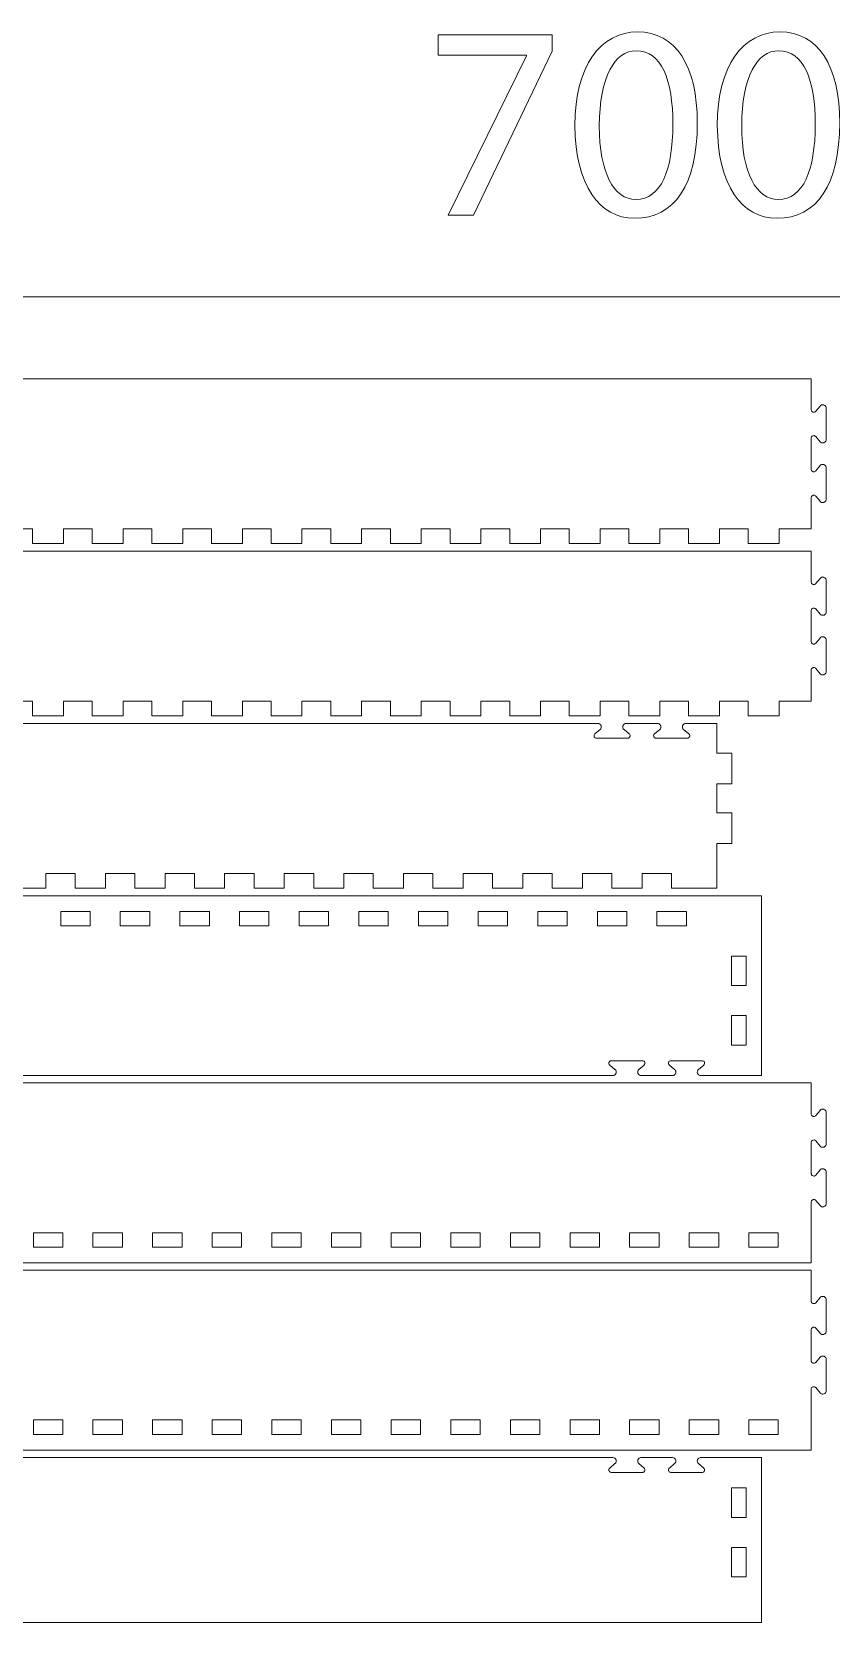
# Model space of a CAD drawing. Header units: millimetres. Extents: x -277 to 488, y -615 to 318.
# Drawn here: x -45.6 to 115.3, y -2.7 to 318.3 of the extents above; entities that cross this region are included whole.
import ezdxf

# ---------------------------------------------------------------- set-up
doc = ezdxf.new("R2010")
doc.units = ezdxf.units.MM
doc.header["$MEASUREMENT"] = 0
doc.layers.add('Layer 1', color=7, linetype='Continuous')

# ---------------------------------------------------------------- blocks, each defined once
blk = doc.blocks.new('block 210')
at = {"layer": 'Layer 1', "lineweight": 0}
blk.add_lwpolyline([(-192.83, -1.9), (95.17, -1.9), (101.17, -1.9), (101.19, -1.9), (101.24, -1.87), (101.27, -1.82), (101.27, -1.8), (101.27, 1.19), (101.27, 31.19), (101.27, 31.21), (101.24, 31.27), (101.19, 31.29), (101.17, 31.29), (95.17, 31.29), (89.03, 31.29), (88.98, 31.29), (88.82, 31.26), (88.66, 31.19), (88.63, 31.17), (88.6, 31.15), (88.47, 31.02), (88.38, 30.87), (88.37, 30.83), (88.36, 30.8), (88.33, 30.63), (88.34, 30.45), (88.35, 30.42), (88.36, 30.38), (88.44, 30.22), (88.55, 30.08), (88.58, 30.06), (89.63, 29.18), (89.65, 29.16), (89.73, 29.06), (89.78, 28.95), (89.79, 28.93), (89.8, 28.9), (89.79, 28.65), (89.78, 28.62), (89.77, 28.6), (89.71, 28.49), (89.62, 28.4), (89.6, 28.39), (89.57, 28.37), (89.37, 28.29), (89.31, 28.29), (83.03, 28.29), (82.99, 28.29), (82.88, 28.32), (82.76, 28.37), (82.74, 28.39), (82.72, 28.4), (82.63, 28.49), (82.57, 28.6), (82.56, 28.62), (82.55, 28.65), (82.54, 28.9), (82.55, 28.93), (82.55, 28.95), (82.61, 29.06), (82.69, 29.16), (82.71, 29.18), (83.76, 30.06), (83.79, 30.08), (83.9, 30.22), (83.98, 30.38), (83.98, 30.42), (83.99, 30.45), (84.01, 30.63), (83.98, 30.8), (83.97, 30.83), (83.95, 30.87), (83.86, 31.02), (83.74, 31.15), (83.71, 31.17), (83.68, 31.19), (83.52, 31.26), (83.36, 31.29), (83.31, 31.29), (77.03, 31.29), (76.98, 31.29), (76.82, 31.26), (76.66, 31.19), (76.63, 31.17), (76.6, 31.15), (76.47, 31.02), (76.39, 30.87), (76.37, 30.83), (76.36, 30.8), (76.33, 30.63), (76.34, 30.45), (76.35, 30.42), (76.36, 30.38), (76.44, 30.22), (76.55, 30.08), (76.58, 30.06), (77.63, 29.18), (77.65, 29.16), (77.73, 29.06), (77.78, 28.95), (77.79, 28.93), (77.8, 28.9), (77.79, 28.65), (77.78, 28.62), (77.77, 28.6), (77.71, 28.49), (77.62, 28.4), (77.59, 28.39), (77.57, 28.37), (77.46, 28.32), (77.35, 28.29), (77.31, 28.29), (71.03, 28.29), (70.99, 28.29), (70.88, 28.32), (70.76, 28.37), (70.74, 28.39), (70.72, 28.4), (70.63, 28.49), (70.57, 28.6), (70.56, 28.62), (70.55, 28.65), (70.54, 28.9), (70.55, 28.93), (70.55, 28.95), (70.61, 29.06), (70.69, 29.16), (70.71, 29.18), (71.76, 30.06), (71.79, 30.08), (71.9, 30.22), (71.98, 30.38), (71.98, 30.42), (71.99, 30.45), (72.01, 30.63), (71.98, 30.8), (71.97, 30.83), (71.95, 30.87), (71.86, 31.02), (71.74, 31.15), (71.71, 31.17), (71.68, 31.19), (71.52, 31.26), (71.36, 31.29), (71.31, 31.29), (65.17, 31.29), (-162.83, 31.29)], dxfattribs=at)
blk = doc.blocks.new('block 211')
at = {"layer": 'Layer 1', "lineweight": 0}
blk.add_lwpolyline([(98.13, 10.2), (98.13, 7.24), (95.21, 7.24), (95.21, 13.16), (98.13, 13.16), (98.13, 10.2)], dxfattribs=at)
blk = doc.blocks.new('block 212')
at = {"layer": 'Layer 1', "lineweight": 0}
blk.add_lwpolyline([(98.13, 22.2), (98.13, 19.24), (95.21, 19.24), (95.21, 25.16), (98.13, 25.16), (98.13, 22.2)], dxfattribs=at)
blk = doc.blocks.new('block 227')
at = {"layer": 'Layer 1', "lineweight": 0}
blk.add_lwpolyline([(-42.33, 35.94), (-45.29, 35.94), (-45.29, 38.85), (-39.37, 38.85), (-39.37, 35.94), (-42.33, 35.94)], dxfattribs=at)
blk = doc.blocks.new('block 228')
at = {"layer": 'Layer 1', "lineweight": 0}
blk.add_lwpolyline([(-30.33, 35.94), (-33.29, 35.94), (-33.29, 38.85), (-27.37, 38.85), (-27.37, 35.94), (-30.33, 35.94)], dxfattribs=at)
blk = doc.blocks.new('block 229')
at = {"layer": 'Layer 1', "lineweight": 0}
blk.add_lwpolyline([(-18.33, 35.94), (-21.29, 35.94), (-21.29, 38.85), (-15.37, 38.85), (-15.37, 35.94), (-18.33, 35.94)], dxfattribs=at)
blk = doc.blocks.new('block 230')
at = {"layer": 'Layer 1', "lineweight": 0}
blk.add_lwpolyline([(-6.33, 35.94), (-9.29, 35.94), (-9.29, 38.85), (-3.37, 38.85), (-3.37, 35.94), (-6.33, 35.94)], dxfattribs=at)
blk = doc.blocks.new('block 231')
at = {"layer": 'Layer 1', "lineweight": 0}
blk.add_lwpolyline([(5.67, 35.94), (2.71, 35.94), (2.71, 38.85), (8.63, 38.85), (8.63, 35.94), (5.67, 35.94)], dxfattribs=at)
blk = doc.blocks.new('block 232')
at = {"layer": 'Layer 1', "lineweight": 0}
blk.add_lwpolyline([(17.67, 35.94), (14.71, 35.94), (14.71, 38.85), (20.63, 38.85), (20.63, 35.94), (17.67, 35.94)], dxfattribs=at)
blk = doc.blocks.new('block 233')
at = {"layer": 'Layer 1', "lineweight": 0}
blk.add_lwpolyline([(29.67, 35.94), (26.71, 35.94), (26.71, 38.85), (32.63, 38.85), (32.63, 35.94), (29.67, 35.94)], dxfattribs=at)
blk = doc.blocks.new('block 234')
at = {"layer": 'Layer 1', "lineweight": 0}
blk.add_lwpolyline([(41.67, 35.94), (38.71, 35.94), (38.71, 38.85), (44.63, 38.85), (44.63, 35.94), (41.67, 35.94)], dxfattribs=at)
blk = doc.blocks.new('block 235')
at = {"layer": 'Layer 1', "lineweight": 0}
blk.add_lwpolyline([(53.67, 35.94), (50.71, 35.94), (50.71, 38.85), (56.63, 38.85), (56.63, 35.94), (53.67, 35.94)], dxfattribs=at)
blk = doc.blocks.new('block 236')
at = {"layer": 'Layer 1', "lineweight": 0}
blk.add_lwpolyline([(65.67, 35.94), (62.71, 35.94), (62.71, 38.85), (68.63, 38.85), (68.63, 35.94), (65.67, 35.94)], dxfattribs=at)
blk = doc.blocks.new('block 237')
at = {"layer": 'Layer 1', "lineweight": 0}
blk.add_lwpolyline([(77.67, 35.94), (74.71, 35.94), (74.71, 38.85), (80.63, 38.85), (80.63, 35.94), (77.67, 35.94)], dxfattribs=at)
blk = doc.blocks.new('block 238')
at = {"layer": 'Layer 1', "lineweight": 0}
blk.add_lwpolyline([(89.67, 35.94), (86.71, 35.94), (86.71, 38.85), (92.63, 38.85), (92.63, 35.94), (89.67, 35.94)], dxfattribs=at)
blk = doc.blocks.new('block 239')
at = {"layer": 'Layer 1', "lineweight": 0}
blk.add_lwpolyline([(101.67, 35.94), (98.71, 35.94), (98.71, 38.85), (104.63, 38.85), (104.63, 35.94), (101.67, 35.94)], dxfattribs=at)
blk = doc.blocks.new('block 240')
at = {"layer": 'Layer 1', "lineweight": 0}
blk.add_lwpolyline([(-195.83, 32.8), (111.17, 32.8), (111.19, 32.8), (111.24, 32.82), (111.27, 32.88), (111.27, 32.9), (111.27, 38.9), (111.27, 45.03), (111.27, 45.1), (111.34, 45.3), (111.36, 45.32), (111.37, 45.34), (111.46, 45.43), (111.57, 45.5), (111.6, 45.5), (111.62, 45.51), (111.87, 45.52), (111.9, 45.52), (111.92, 45.51), (112.04, 45.46), (112.14, 45.38), (112.15, 45.36), (113.03, 44.31), (113.06, 44.28), (113.19, 44.17), (113.35, 44.09), (113.39, 44.08), (113.42, 44.07), (113.6, 44.06), (113.77, 44.09), (113.81, 44.1), (113.84, 44.11), (113.99, 44.2), (114.12, 44.33), (114.14, 44.35), (114.16, 44.39), (114.24, 44.55), (114.27, 44.7), (114.27, 44.76), (114.27, 51.03), (114.27, 51.09), (114.24, 51.25), (114.16, 51.41), (114.14, 51.44), (114.12, 51.47), (113.99, 51.59), (113.84, 51.68), (113.81, 51.69), (113.77, 51.71), (113.6, 51.73), (113.42, 51.72), (113.39, 51.71), (113.35, 51.7), (113.19, 51.62), (113.06, 51.51), (113.03, 51.49), (112.15, 50.44), (112.14, 50.41), (112.04, 50.34), (111.92, 50.28), (111.9, 50.27), (111.87, 50.27), (111.62, 50.28), (111.6, 50.29), (111.57, 50.29), (111.46, 50.36), (111.37, 50.45), (111.36, 50.47), (111.34, 50.49), (111.29, 50.61), (111.27, 50.72), (111.27, 50.76), (111.27, 57.04), (111.27, 57.07), (111.29, 57.19), (111.34, 57.3), (111.36, 57.32), (111.37, 57.34), (111.46, 57.43), (111.57, 57.49), (111.6, 57.5), (111.62, 57.51), (111.87, 57.53), (111.9, 57.52), (111.92, 57.51), (112.04, 57.46), (112.14, 57.38), (112.15, 57.36), (113.03, 56.31), (113.06, 56.28), (113.19, 56.17), (113.35, 56.09), (113.39, 56.08), (113.42, 56.07), (113.6, 56.06), (113.77, 56.09), (113.81, 56.1), (113.84, 56.11), (113.99, 56.2), (114.12, 56.33), (114.14, 56.35), (114.16, 56.39), (114.24, 56.55), (114.27, 56.7), (114.27, 56.76), (114.27, 63.03), (114.27, 63.09), (114.24, 63.24), (114.16, 63.41), (114.14, 63.44), (114.12, 63.47), (113.99, 63.59), (113.84, 63.68), (113.81, 63.69), (113.77, 63.71), (113.6, 63.73), (113.42, 63.72), (113.39, 63.71), (113.35, 63.7), (113.19, 63.63), (113.06, 63.51), (113.03, 63.48), (112.15, 62.43), (112.14, 62.42), (112.04, 62.33), (111.92, 62.28), (111.9, 62.27), (111.87, 62.27), (111.62, 62.28), (111.6, 62.29), (111.57, 62.3), (111.46, 62.36), (111.37, 62.45), (111.36, 62.47), (111.34, 62.49), (111.29, 62.61), (111.27, 62.72), (111.27, 62.75), (111.27, 68.9), (111.27, 68.91), (111.24, 68.97), (111.19, 68.99), (111.17, 68.99), (-195.83, 68.99)], dxfattribs=at)
blk = doc.blocks.new('block 253')
at = {"layer": 'Layer 1', "lineweight": 0}
blk.add_lwpolyline([(-42.33, 73.63), (-45.29, 73.63), (-45.29, 76.55), (-39.37, 76.55), (-39.37, 73.63), (-42.33, 73.63)], dxfattribs=at)
blk = doc.blocks.new('block 254')
at = {"layer": 'Layer 1', "lineweight": 0}
blk.add_lwpolyline([(-30.33, 73.63), (-33.29, 73.63), (-33.29, 76.55), (-27.37, 76.55), (-27.37, 73.63), (-30.33, 73.63)], dxfattribs=at)
blk = doc.blocks.new('block 255')
at = {"layer": 'Layer 1', "lineweight": 0}
blk.add_lwpolyline([(-18.33, 73.63), (-21.29, 73.63), (-21.29, 76.55), (-15.37, 76.55), (-15.37, 73.63), (-18.33, 73.63)], dxfattribs=at)
blk = doc.blocks.new('block 256')
at = {"layer": 'Layer 1', "lineweight": 0}
blk.add_lwpolyline([(-6.33, 73.63), (-9.29, 73.63), (-9.29, 76.55), (-3.37, 76.55), (-3.37, 73.63), (-6.33, 73.63)], dxfattribs=at)
blk = doc.blocks.new('block 257')
at = {"layer": 'Layer 1', "lineweight": 0}
blk.add_lwpolyline([(5.67, 73.63), (2.71, 73.63), (2.71, 76.55), (8.63, 76.55), (8.63, 73.63), (5.67, 73.63)], dxfattribs=at)
blk = doc.blocks.new('block 258')
at = {"layer": 'Layer 1', "lineweight": 0}
blk.add_lwpolyline([(17.67, 73.63), (14.71, 73.63), (14.71, 76.55), (20.63, 76.55), (20.63, 73.63), (17.67, 73.63)], dxfattribs=at)
blk = doc.blocks.new('block 259')
at = {"layer": 'Layer 1', "lineweight": 0}
blk.add_lwpolyline([(29.67, 73.63), (26.71, 73.63), (26.71, 76.55), (32.63, 76.55), (32.63, 73.63), (29.67, 73.63)], dxfattribs=at)
blk = doc.blocks.new('block 260')
at = {"layer": 'Layer 1', "lineweight": 0}
blk.add_lwpolyline([(41.67, 73.63), (38.71, 73.63), (38.71, 76.55), (44.63, 76.55), (44.63, 73.63), (41.67, 73.63)], dxfattribs=at)
blk = doc.blocks.new('block 261')
at = {"layer": 'Layer 1', "lineweight": 0}
blk.add_lwpolyline([(53.67, 73.63), (50.71, 73.63), (50.71, 76.55), (56.63, 76.55), (56.63, 73.63), (53.67, 73.63)], dxfattribs=at)
blk = doc.blocks.new('block 262')
at = {"layer": 'Layer 1', "lineweight": 0}
blk.add_lwpolyline([(65.67, 73.63), (62.71, 73.63), (62.71, 76.55), (68.63, 76.55), (68.63, 73.63), (65.67, 73.63)], dxfattribs=at)
blk = doc.blocks.new('block 263')
at = {"layer": 'Layer 1', "lineweight": 0}
blk.add_lwpolyline([(77.67, 73.63), (74.71, 73.63), (74.71, 76.55), (80.63, 76.55), (80.63, 73.63), (77.67, 73.63)], dxfattribs=at)
blk = doc.blocks.new('block 264')
at = {"layer": 'Layer 1', "lineweight": 0}
blk.add_lwpolyline([(89.67, 73.63), (86.71, 73.63), (86.71, 76.55), (92.63, 76.55), (92.63, 73.63), (89.67, 73.63)], dxfattribs=at)
blk = doc.blocks.new('block 265')
at = {"layer": 'Layer 1', "lineweight": 0}
blk.add_lwpolyline([(101.67, 73.63), (98.71, 73.63), (98.71, 76.55), (104.63, 76.55), (104.63, 73.63), (101.67, 73.63)], dxfattribs=at)
blk = doc.blocks.new('block 266')
at = {"layer": 'Layer 1', "lineweight": 0}
blk.add_lwpolyline([(-195.83, 70.5), (111.17, 70.5), (111.19, 70.5), (111.24, 70.53), (111.27, 70.58), (111.27, 70.6), (111.27, 76.59), (111.27, 82.74), (111.27, 82.77), (111.29, 82.88), (111.34, 83), (111.36, 83.02), (111.37, 83.04), (111.46, 83.13), (111.57, 83.2), (111.6, 83.2), (111.62, 83.22), (111.87, 83.22), (111.9, 83.22), (111.92, 83.21), (112.04, 83.16), (112.14, 83.08), (112.15, 83.06), (113.03, 82.01), (113.06, 81.98), (113.19, 81.87), (113.35, 81.79), (113.39, 81.78), (113.42, 81.77), (113.6, 81.76), (113.77, 81.79), (113.81, 81.8), (113.84, 81.81), (113.99, 81.9), (114.12, 82.03), (114.14, 82.05), (114.16, 82.09), (114.24, 82.25), (114.27, 82.4), (114.27, 82.46), (114.27, 88.73), (114.27, 88.79), (114.24, 88.94), (114.16, 89.11), (114.14, 89.13), (114.12, 89.17), (113.99, 89.29), (113.84, 89.38), (113.81, 89.39), (113.77, 89.4), (113.6, 89.43), (113.42, 89.42), (113.39, 89.41), (113.35, 89.4), (113.19, 89.33), (113.06, 89.21), (113.03, 89.18), (112.15, 88.14), (112.14, 88.12), (112.04, 88.03), (111.92, 87.98), (111.9, 87.97), (111.87, 87.97), (111.62, 87.98), (111.6, 87.98), (111.57, 88), (111.46, 88.06), (111.37, 88.15), (111.36, 88.17), (111.34, 88.19), (111.29, 88.31), (111.27, 88.42), (111.27, 88.46), (111.27, 94.73), (111.27, 94.81), (111.34, 95), (111.36, 95.02), (111.37, 95.04), (111.46, 95.13), (111.57, 95.2), (111.6, 95.2), (111.62, 95.21), (111.87, 95.22), (111.9, 95.22), (111.92, 95.21), (112.04, 95.16), (112.14, 95.08), (112.15, 95.05), (113.03, 94.01), (113.06, 93.98), (113.19, 93.87), (113.35, 93.79), (113.39, 93.78), (113.42, 93.77), (113.6, 93.76), (113.77, 93.79), (113.81, 93.8), (113.84, 93.81), (113.99, 93.9), (114.12, 94.02), (114.14, 94.06), (114.16, 94.08), (114.24, 94.25), (114.27, 94.41), (114.27, 94.45), (114.27, 100.73), (114.27, 100.79), (114.24, 100.95), (114.16, 101.11), (114.14, 101.14), (114.12, 101.16), (113.99, 101.29), (113.84, 101.38), (113.81, 101.39), (113.77, 101.4), (113.6, 101.43), (113.42, 101.42), (113.39, 101.41), (113.35, 101.4), (113.19, 101.33), (113.06, 101.21), (113.03, 101.19), (112.15, 100.13), (112.14, 100.12), (112.04, 100.04), (111.92, 99.98), (111.9, 99.97), (111.87, 99.97), (111.62, 99.98), (111.6, 99.99), (111.57, 100), (111.46, 100.06), (111.37, 100.15), (111.36, 100.17), (111.34, 100.19), (111.29, 100.31), (111.27, 100.42), (111.27, 100.46), (111.27, 106.59), (111.27, 106.61), (111.24, 106.67), (111.19, 106.7), (111.17, 106.7), (-195.83, 106.7)], dxfattribs=at)
blk = doc.blocks.new('block 267')
at = {"layer": 'Layer 1', "lineweight": 0}
blk.add_lwpolyline([(-162.83, 108.2), (65.17, 108.2), (71.31, 108.2), (71.36, 108.2), (71.52, 108.23), (71.68, 108.3), (71.71, 108.32), (71.74, 108.34), (71.86, 108.47), (71.95, 108.62), (71.97, 108.66), (71.98, 108.69), (72.01, 108.87), (71.99, 109.04), (71.98, 109.08), (71.98, 109.11), (71.9, 109.27), (71.79, 109.41), (71.76, 109.43), (70.71, 110.31), (70.69, 110.33), (70.61, 110.43), (70.55, 110.54), (70.55, 110.57), (70.54, 110.59), (70.55, 110.84), (70.56, 110.87), (70.57, 110.89), (70.63, 111), (70.72, 111.09), (70.74, 111.11), (70.76, 111.12), (70.88, 111.17), (70.99, 111.19), (71.03, 111.19), (77.31, 111.19), (77.35, 111.19), (77.46, 111.17), (77.57, 111.12), (77.59, 111.11), (77.62, 111.09), (77.71, 111), (77.77, 110.89), (77.78, 110.87), (77.79, 110.84), (77.8, 110.59), (77.79, 110.57), (77.78, 110.54), (77.73, 110.43), (77.65, 110.33), (77.63, 110.31), (76.58, 109.43), (76.55, 109.41), (76.44, 109.27), (76.36, 109.11), (76.35, 109.08), (76.34, 109.04), (76.33, 108.87), (76.36, 108.69), (76.37, 108.66), (76.39, 108.62), (76.47, 108.47), (76.6, 108.34), (76.63, 108.32), (76.66, 108.3), (76.82, 108.23), (76.98, 108.2), (77.03, 108.2), (83.31, 108.2), (83.36, 108.2), (83.52, 108.23), (83.68, 108.3), (83.71, 108.32), (83.74, 108.34), (83.86, 108.47), (83.95, 108.62), (83.97, 108.66), (83.98, 108.69), (84.01, 108.87), (83.99, 109.04), (83.98, 109.08), (83.98, 109.11), (83.9, 109.27), (83.79, 109.41), (83.76, 109.43), (82.71, 110.31), (82.69, 110.33), (82.61, 110.43), (82.55, 110.54), (82.55, 110.57), (82.54, 110.59), (82.55, 110.84), (82.56, 110.87), (82.57, 110.89), (82.63, 111), (82.72, 111.09), (82.74, 111.11), (82.76, 111.12), (82.88, 111.17), (82.99, 111.19), (83.03, 111.19), (89.31, 111.19), (89.38, 111.19), (89.57, 111.12), (89.6, 111.11), (89.62, 111.09), (89.71, 111), (89.77, 110.89), (89.78, 110.87), (89.79, 110.84), (89.8, 110.59), (89.79, 110.57), (89.78, 110.54), (89.73, 110.43), (89.65, 110.33), (89.63, 110.31), (88.58, 109.43), (88.55, 109.41), (88.44, 109.27), (88.36, 109.11), (88.35, 109.08), (88.34, 109.04), (88.33, 108.87), (88.36, 108.69), (88.37, 108.66), (88.38, 108.62), (88.47, 108.47), (88.6, 108.34), (88.63, 108.32), (88.66, 108.3), (88.82, 108.23), (88.98, 108.2), (89.03, 108.2), (95.17, 108.2), (101.17, 108.2), (101.19, 108.2), (101.24, 108.22), (101.27, 108.28), (101.27, 108.29), (101.27, 138.29), (101.27, 144.3), (101.27, 144.31), (101.24, 144.37), (101.19, 144.39), (101.17, 144.39), (95.17, 144.39), (-192.83, 144.39)], dxfattribs=at)
blk = doc.blocks.new('block 268')
at = {"layer": 'Layer 1', "lineweight": 0}
blk.add_lwpolyline([(98.13, 117.3), (98.13, 114.34), (95.21, 114.34), (95.21, 120.26), (98.13, 120.26), (98.13, 117.3)], dxfattribs=at)
blk = doc.blocks.new('block 269')
at = {"layer": 'Layer 1', "lineweight": 0}
blk.add_lwpolyline([(98.13, 129.3), (98.13, 126.34), (95.21, 126.34), (95.21, 132.26), (98.13, 132.26), (98.13, 129.3)], dxfattribs=at)
blk = doc.blocks.new('block 270')
at = {"layer": 'Layer 1', "lineweight": 0}
blk.add_lwpolyline([(83.17, 141.25), (86.13, 141.25), (86.13, 138.34), (80.21, 138.34), (80.21, 141.25), (83.17, 141.25)], dxfattribs=at)
blk = doc.blocks.new('block 271')
at = {"layer": 'Layer 1', "lineweight": 0}
blk.add_lwpolyline([(71.17, 141.25), (74.13, 141.25), (74.13, 138.34), (68.21, 138.34), (68.21, 141.25), (71.17, 141.25)], dxfattribs=at)
blk = doc.blocks.new('block 272')
at = {"layer": 'Layer 1', "lineweight": 0}
blk.add_lwpolyline([(59.17, 141.25), (62.13, 141.25), (62.13, 138.34), (56.21, 138.34), (56.21, 141.25), (59.17, 141.25)], dxfattribs=at)
blk = doc.blocks.new('block 273')
at = {"layer": 'Layer 1', "lineweight": 0}
blk.add_lwpolyline([(47.17, 141.25), (50.13, 141.25), (50.13, 138.34), (44.21, 138.34), (44.21, 141.25), (47.17, 141.25)], dxfattribs=at)
blk = doc.blocks.new('block 274')
at = {"layer": 'Layer 1', "lineweight": 0}
blk.add_lwpolyline([(35.17, 141.25), (38.13, 141.25), (38.13, 138.34), (32.21, 138.34), (32.21, 141.25), (35.17, 141.25)], dxfattribs=at)
blk = doc.blocks.new('block 275')
at = {"layer": 'Layer 1', "lineweight": 0}
blk.add_lwpolyline([(23.17, 141.25), (26.13, 141.25), (26.13, 138.34), (20.21, 138.34), (20.21, 141.25), (23.17, 141.25)], dxfattribs=at)
blk = doc.blocks.new('block 276')
at = {"layer": 'Layer 1', "lineweight": 0}
blk.add_lwpolyline([(11.17, 141.25), (14.13, 141.25), (14.13, 138.34), (8.21, 138.34), (8.21, 141.25), (11.17, 141.25)], dxfattribs=at)
blk = doc.blocks.new('block 277')
at = {"layer": 'Layer 1', "lineweight": 0}
blk.add_lwpolyline([(-0.83, 141.25), (2.13, 141.25), (2.13, 138.34), (-3.79, 138.34), (-3.79, 141.25), (-0.83, 141.25)], dxfattribs=at)
blk = doc.blocks.new('block 278')
at = {"layer": 'Layer 1', "lineweight": 0}
blk.add_lwpolyline([(-12.83, 141.25), (-9.87, 141.25), (-9.87, 138.34), (-15.79, 138.34), (-15.79, 141.25), (-12.83, 141.25)], dxfattribs=at)
blk = doc.blocks.new('block 279')
at = {"layer": 'Layer 1', "lineweight": 0}
blk.add_lwpolyline([(-24.83, 141.25), (-21.87, 141.25), (-21.87, 138.34), (-27.79, 138.34), (-27.79, 141.25), (-24.83, 141.25)], dxfattribs=at)
blk = doc.blocks.new('block 280')
at = {"layer": 'Layer 1', "lineweight": 0}
blk.add_lwpolyline([(-36.83, 141.25), (-33.87, 141.25), (-33.87, 138.34), (-39.79, 138.34), (-39.79, 141.25), (-36.83, 141.25)], dxfattribs=at)
blk = doc.blocks.new('block 295')
at = {"layer": 'Layer 1', "lineweight": 0}
blk.add_lwpolyline([(-48.77, 145.9), (-42.89, 145.9), (-42.87, 145.9), (-42.82, 145.93), (-42.79, 145.98), (-42.79, 146), (-42.79, 148.9), (-36.87, 148.9), (-36.87, 146), (-36.87, 145.98), (-36.84, 145.93), (-36.79, 145.9), (-36.77, 145.9), (-30.89, 145.9), (-30.87, 145.9), (-30.82, 145.93), (-30.79, 145.98), (-30.79, 146), (-30.79, 148.9), (-24.87, 148.9), (-24.87, 146), (-24.87, 145.98), (-24.84, 145.93), (-24.79, 145.9), (-24.77, 145.9), (-18.89, 145.9), (-18.87, 145.9), (-18.82, 145.93), (-18.79, 145.98), (-18.79, 146), (-18.79, 148.9), (-12.87, 148.9), (-12.87, 146), (-12.87, 145.98), (-12.84, 145.93), (-12.79, 145.9), (-12.77, 145.9), (-6.89, 145.9), (-6.87, 145.9), (-6.82, 145.93), (-6.79, 145.98), (-6.79, 146), (-6.79, 148.9), (-0.87, 148.9), (-0.87, 146), (-0.87, 145.98), (-0.84, 145.93), (-0.79, 145.9), (-0.77, 145.9), (5.11, 145.9), (5.13, 145.9), (5.18, 145.93), (5.21, 145.98), (5.21, 146), (5.21, 148.9), (11.13, 148.9), (11.13, 146), (11.13, 145.98), (11.16, 145.93), (11.21, 145.9), (11.23, 145.9), (17.11, 145.9), (17.13, 145.9), (17.18, 145.93), (17.21, 145.98), (17.21, 146), (17.21, 148.9), (23.13, 148.9), (23.13, 146), (23.13, 145.98), (23.16, 145.93), (23.21, 145.9), (23.23, 145.9), (29.11, 145.9), (29.13, 145.9), (29.18, 145.93), (29.21, 145.98), (29.21, 146), (29.21, 148.9), (35.13, 148.9), (35.13, 146), (35.13, 145.98), (35.16, 145.93), (35.21, 145.9), (35.23, 145.9), (41.11, 145.9), (41.13, 145.9), (41.18, 145.93), (41.21, 145.98), (41.21, 146), (41.21, 148.9), (47.13, 148.9), (47.13, 146), (47.13, 145.98), (47.16, 145.93), (47.21, 145.9), (47.23, 145.9), (53.11, 145.9), (53.13, 145.9), (53.18, 145.93), (53.21, 145.98), (53.21, 146), (53.21, 148.9), (59.13, 148.9), (59.13, 146), (59.13, 145.98), (59.16, 145.93), (59.21, 145.9), (59.23, 145.9), (65.11, 145.9), (65.13, 145.9), (65.18, 145.93), (65.21, 145.98), (65.21, 146), (65.21, 148.9), (71.13, 148.9), (71.13, 146), (71.13, 145.98), (71.16, 145.93), (71.21, 145.9), (71.23, 145.9), (77.11, 145.9), (77.13, 145.9), (77.18, 145.93), (77.21, 145.98), (77.21, 146), (77.21, 148.9), (83.13, 148.9), (83.13, 146), (83.13, 145.98), (83.16, 145.93), (83.21, 145.9), (83.23, 145.9), (92.17, 145.9), (92.19, 145.9), (92.24, 145.93), (92.27, 145.98), (92.27, 146), (92.27, 149), (92.27, 154.9), (95.17, 154.9), (95.19, 154.9), (95.24, 154.93), (95.27, 154.98), (95.27, 155), (95.27, 161), (95.27, 161.02), (95.24, 161.07), (95.19, 161.1), (95.17, 161.1), (92.27, 161.1), (92.27, 166.9), (95.17, 166.9), (95.19, 166.9), (95.24, 166.93), (95.27, 166.98), (95.27, 167), (95.27, 173), (95.27, 173.02), (95.24, 173.07), (95.19, 173.1), (95.17, 173.1), (92.27, 173.1), (92.27, 179), (92.27, 179.02), (92.24, 179.07), (92.19, 179.1), (92.17, 179.1), (86.03, 179.1), (85.98, 179.1), (85.82, 179.07), (85.66, 178.99), (85.63, 178.97), (85.6, 178.95), (85.47, 178.83), (85.38, 178.67), (85.37, 178.64), (85.36, 178.61), (85.33, 178.43), (85.34, 178.25), (85.35, 178.22), (85.36, 178.18), (85.44, 178.03), (85.55, 177.89), (85.58, 177.86), (86.63, 176.98), (86.65, 176.97), (86.73, 176.87), (86.78, 176.76), (86.79, 176.73), (86.8, 176.71), (86.79, 176.46), (86.78, 176.43), (86.77, 176.41), (86.71, 176.3), (86.62, 176.2), (86.59, 176.19), (86.57, 176.18), (86.46, 176.12), (86.35, 176.1), (86.31, 176.1), (80.03, 176.1), (79.99, 176.1), (79.88, 176.12), (79.76, 176.18), (79.74, 176.19), (79.72, 176.2), (79.63, 176.3), (79.57, 176.41), (79.56, 176.43), (79.55, 176.46), (79.54, 176.71), (79.55, 176.73), (79.55, 176.76), (79.61, 176.87), (79.69, 176.97), (79.71, 176.98), (80.76, 177.86), (80.79, 177.89), (80.9, 178.03), (80.98, 178.18), (80.98, 178.22), (80.99, 178.25), (81.01, 178.43), (80.98, 178.61), (80.97, 178.64), (80.95, 178.67), (80.86, 178.83), (80.74, 178.95), (80.71, 178.97), (80.68, 178.99), (80.52, 179.07), (80.36, 179.1), (80.31, 179.1), (74.03, 179.1), (73.98, 179.1), (73.82, 179.07), (73.66, 178.99), (73.63, 178.97), (73.6, 178.95), (73.47, 178.83), (73.39, 178.67), (73.37, 178.64), (73.36, 178.61), (73.33, 178.43), (73.35, 178.25), (73.35, 178.22), (73.36, 178.18), (73.44, 178.03), (73.55, 177.89), (73.58, 177.86), (74.63, 176.98), (74.65, 176.97), (74.73, 176.87), (74.79, 176.76), (74.79, 176.73), (74.8, 176.71), (74.79, 176.46), (74.78, 176.43), (74.77, 176.41), (74.71, 176.3), (74.62, 176.2), (74.59, 176.19), (74.57, 176.18), (74.46, 176.12), (74.35, 176.1), (74.31, 176.1), (68.03, 176.1), (67.99, 176.1), (67.88, 176.12), (67.76, 176.18), (67.74, 176.19), (67.72, 176.2), (67.63, 176.3), (67.57, 176.41), (67.56, 176.43), (67.55, 176.46), (67.54, 176.71), (67.55, 176.73), (67.55, 176.76), (67.61, 176.87), (67.69, 176.97), (67.71, 176.98), (68.76, 177.86), (68.79, 177.89), (68.9, 178.03), (68.98, 178.18), (68.98, 178.22), (68.99, 178.25), (69.01, 178.43), (68.98, 178.61), (68.97, 178.64), (68.95, 178.67), (68.86, 178.83), (68.74, 178.95), (68.71, 178.97), (68.68, 178.99), (68.52, 179.07), (68.36, 179.1), (68.31, 179.1), (62.17, 179.1), (-165.83, 179.1)], dxfattribs=at)
blk = doc.blocks.new('block 296')
at = {"layer": 'Layer 1', "lineweight": 0}
blk.add_lwpolyline([(-51.23, 183.6), (-45.43, 183.6), (-45.43, 180.7), (-45.43, 180.68), (-45.4, 180.63), (-45.35, 180.6), (-45.33, 180.6), (-39.33, 180.6), (-39.31, 180.6), (-39.26, 180.63), (-39.23, 180.68), (-39.23, 180.7), (-39.23, 183.6), (-33.43, 183.6), (-33.43, 180.7), (-33.43, 180.68), (-33.4, 180.63), (-33.35, 180.6), (-33.33, 180.6), (-27.33, 180.6), (-27.31, 180.6), (-27.26, 180.63), (-27.23, 180.68), (-27.23, 180.7), (-27.23, 183.6), (-21.43, 183.6), (-21.43, 180.7), (-21.43, 180.68), (-21.4, 180.63), (-21.35, 180.6), (-21.33, 180.6), (-15.33, 180.6), (-15.31, 180.6), (-15.26, 180.63), (-15.23, 180.68), (-15.23, 180.7), (-15.23, 183.6), (-9.43, 183.6), (-9.43, 180.7), (-9.43, 180.68), (-9.4, 180.63), (-9.35, 180.6), (-9.33, 180.6), (-3.33, 180.6), (-3.31, 180.6), (-3.26, 180.63), (-3.23, 180.68), (-3.23, 180.7), (-3.23, 183.6), (2.57, 183.6), (2.57, 180.7), (2.57, 180.68), (2.6, 180.63), (2.65, 180.6), (2.67, 180.6), (8.67, 180.6), (8.69, 180.6), (8.74, 180.63), (8.77, 180.68), (8.77, 180.7), (8.77, 183.6), (14.57, 183.6), (14.57, 180.7), (14.57, 180.68), (14.6, 180.63), (14.65, 180.6), (14.67, 180.6), (20.67, 180.6), (20.69, 180.6), (20.74, 180.63), (20.77, 180.68), (20.77, 180.7), (20.77, 183.6), (26.57, 183.6), (26.57, 180.7), (26.57, 180.68), (26.6, 180.63), (26.65, 180.6), (26.67, 180.6), (32.67, 180.6), (32.69, 180.6), (32.74, 180.63), (32.77, 180.68), (32.77, 180.7), (32.77, 183.6), (38.57, 183.6), (38.57, 180.7), (38.57, 180.68), (38.6, 180.63), (38.65, 180.6), (38.67, 180.6), (44.67, 180.6), (44.69, 180.6), (44.74, 180.63), (44.77, 180.68), (44.77, 180.7), (44.77, 183.6), (50.57, 183.6), (50.57, 180.7), (50.57, 180.68), (50.6, 180.63), (50.65, 180.6), (50.67, 180.6), (56.67, 180.6), (56.69, 180.6), (56.74, 180.63), (56.77, 180.68), (56.77, 180.7), (56.77, 183.6), (62.57, 183.6), (62.57, 180.7), (62.57, 180.68), (62.6, 180.63), (62.65, 180.6), (62.67, 180.6), (68.67, 180.6), (68.69, 180.6), (68.74, 180.63), (68.77, 180.68), (68.77, 180.7), (68.77, 183.6), (74.57, 183.6), (74.57, 180.7), (74.57, 180.68), (74.6, 180.63), (74.65, 180.6), (74.67, 180.6), (80.67, 180.6), (80.69, 180.6), (80.74, 180.63), (80.77, 180.68), (80.77, 180.7), (80.77, 183.6), (86.57, 183.6), (86.57, 180.7), (86.57, 180.68), (86.6, 180.63), (86.65, 180.6), (86.67, 180.6), (92.67, 180.6), (92.69, 180.6), (92.74, 180.63), (92.77, 180.68), (92.77, 180.7), (92.77, 183.6), (98.57, 183.6), (98.57, 180.7), (98.57, 180.68), (98.6, 180.63), (98.65, 180.6), (98.67, 180.6), (104.67, 180.6), (104.69, 180.6), (104.74, 180.63), (104.77, 180.68), (104.77, 180.7), (104.77, 183.6), (111.17, 183.6), (111.19, 183.6), (111.24, 183.63), (111.27, 183.68), (111.27, 183.7), (111.27, 189.84), (111.27, 189.91), (111.34, 190.1), (111.36, 190.13), (111.37, 190.15), (111.46, 190.23), (111.57, 190.3), (111.6, 190.31), (111.62, 190.32), (111.87, 190.33), (111.9, 190.32), (111.92, 190.32), (112.04, 190.26), (112.14, 190.18), (112.15, 190.16), (113.03, 189.11), (113.06, 189.08), (113.19, 188.97), (113.35, 188.89), (113.39, 188.88), (113.42, 188.88), (113.6, 188.86), (113.77, 188.89), (113.81, 188.9), (113.84, 188.92), (113.99, 189.01), (114.12, 189.13), (114.14, 189.16), (114.16, 189.19), (114.24, 189.35), (114.27, 189.51), (114.27, 189.56), (114.27, 195.84), (114.27, 195.89), (114.24, 196.05), (114.16, 196.21), (114.14, 196.24), (114.12, 196.27), (113.99, 196.39), (113.84, 196.49), (113.81, 196.5), (113.77, 196.51), (113.6, 196.54), (113.42, 196.53), (113.39, 196.51), (113.35, 196.51), (113.19, 196.43), (113.06, 196.32), (113.03, 196.29), (112.15, 195.24), (112.14, 195.22), (112.04, 195.14), (111.92, 195.09), (111.9, 195.08), (111.87, 195.07), (111.62, 195.08), (111.6, 195.09), (111.57, 195.1), (111.46, 195.16), (111.37, 195.25), (111.36, 195.27), (111.34, 195.3), (111.29, 195.41), (111.27, 195.52), (111.27, 195.56), (111.27, 201.84), (111.27, 201.91), (111.34, 202.11), (111.36, 202.13), (111.37, 202.15), (111.46, 202.24), (111.57, 202.3), (111.6, 202.31), (111.62, 202.32), (111.87, 202.33), (111.9, 202.32), (111.92, 202.31), (112.04, 202.26), (112.14, 202.18), (112.15, 202.16), (113.03, 201.11), (113.06, 201.08), (113.19, 200.97), (113.35, 200.9), (113.39, 200.89), (113.42, 200.88), (113.6, 200.86), (113.77, 200.89), (113.81, 200.9), (113.84, 200.92), (113.99, 201.01), (114.12, 201.13), (114.14, 201.16), (114.16, 201.19), (114.24, 201.35), (114.27, 201.51), (114.27, 201.56), (114.27, 207.84), (114.27, 207.89), (114.24, 208.05), (114.16, 208.21), (114.14, 208.24), (114.12, 208.27), (113.99, 208.4), (113.84, 208.48), (113.81, 208.5), (113.77, 208.51), (113.6, 208.54), (113.42, 208.53), (113.39, 208.52), (113.35, 208.51), (113.19, 208.43), (113.06, 208.32), (113.03, 208.29), (112.15, 207.24), (112.14, 207.22), (112.04, 207.14), (111.92, 207.08), (111.9, 207.08), (111.87, 207.07), (111.62, 207.08), (111.6, 207.09), (111.57, 207.1), (111.46, 207.16), (111.37, 207.25), (111.36, 207.27), (111.34, 207.3), (111.29, 207.41), (111.27, 207.52), (111.27, 207.56), (111.27, 213.7), (111.27, 213.72), (111.24, 213.77), (111.19, 213.8), (111.17, 213.8), (-195.83, 213.8)], dxfattribs=at)
blk = doc.blocks.new('block 297')
at = {"layer": 'Layer 1', "lineweight": 0}
blk.add_lwpolyline([(-51.23, 218.3), (-45.43, 218.3), (-45.43, 215.4), (-45.43, 215.38), (-45.4, 215.33), (-45.35, 215.3), (-45.33, 215.3), (-39.33, 215.3), (-39.31, 215.3), (-39.26, 215.33), (-39.23, 215.38), (-39.23, 215.4), (-39.23, 218.3), (-33.43, 218.3), (-33.43, 215.4), (-33.43, 215.38), (-33.4, 215.33), (-33.35, 215.3), (-33.33, 215.3), (-27.33, 215.3), (-27.31, 215.3), (-27.26, 215.33), (-27.23, 215.38), (-27.23, 215.4), (-27.23, 218.3), (-21.43, 218.3), (-21.43, 215.4), (-21.43, 215.38), (-21.4, 215.33), (-21.35, 215.3), (-21.33, 215.3), (-15.33, 215.3), (-15.31, 215.3), (-15.26, 215.33), (-15.23, 215.38), (-15.23, 215.4), (-15.23, 218.3), (-9.43, 218.3), (-9.43, 215.4), (-9.43, 215.38), (-9.4, 215.33), (-9.35, 215.3), (-9.33, 215.3), (-3.33, 215.3), (-3.31, 215.3), (-3.26, 215.33), (-3.23, 215.38), (-3.23, 215.4), (-3.23, 218.3), (2.57, 218.3), (2.57, 215.4), (2.57, 215.38), (2.6, 215.33), (2.65, 215.3), (2.67, 215.3), (8.67, 215.3), (8.69, 215.3), (8.74, 215.33), (8.77, 215.38), (8.77, 215.4), (8.77, 218.3), (14.57, 218.3), (14.57, 215.4), (14.57, 215.38), (14.6, 215.33), (14.65, 215.3), (14.67, 215.3), (20.67, 215.3), (20.69, 215.3), (20.74, 215.33), (20.77, 215.38), (20.77, 215.4), (20.77, 218.3), (26.57, 218.3), (26.57, 215.4), (26.57, 215.38), (26.6, 215.33), (26.65, 215.3), (26.67, 215.3), (32.67, 215.3), (32.69, 215.3), (32.74, 215.33), (32.77, 215.38), (32.77, 215.4), (32.77, 218.3), (38.57, 218.3), (38.57, 215.4), (38.57, 215.38), (38.6, 215.33), (38.65, 215.3), (38.67, 215.3), (44.67, 215.3), (44.69, 215.3), (44.74, 215.33), (44.77, 215.38), (44.77, 215.4), (44.77, 218.3), (50.57, 218.3), (50.57, 215.4), (50.57, 215.38), (50.6, 215.33), (50.65, 215.3), (50.67, 215.3), (56.67, 215.3), (56.69, 215.3), (56.74, 215.33), (56.77, 215.38), (56.77, 215.4), (56.77, 218.3), (62.57, 218.3), (62.57, 215.4), (62.57, 215.38), (62.6, 215.33), (62.65, 215.3), (62.67, 215.3), (68.67, 215.3), (68.69, 215.3), (68.74, 215.33), (68.77, 215.38), (68.77, 215.4), (68.77, 218.3), (74.57, 218.3), (74.57, 215.4), (74.57, 215.38), (74.6, 215.33), (74.65, 215.3), (74.67, 215.3), (80.67, 215.3), (80.69, 215.3), (80.74, 215.33), (80.77, 215.38), (80.77, 215.4), (80.77, 218.3), (86.57, 218.3), (86.57, 215.4), (86.57, 215.38), (86.6, 215.33), (86.65, 215.3), (86.67, 215.3), (92.67, 215.3), (92.69, 215.3), (92.74, 215.33), (92.77, 215.38), (92.77, 215.4), (92.77, 218.3), (98.57, 218.3), (98.57, 215.4), (98.57, 215.38), (98.6, 215.33), (98.65, 215.3), (98.67, 215.3), (104.67, 215.3), (104.69, 215.3), (104.74, 215.33), (104.77, 215.38), (104.77, 215.4), (104.77, 218.3), (111.17, 218.3), (111.19, 218.3), (111.24, 218.33), (111.27, 218.38), (111.27, 218.4), (111.27, 224.54), (111.27, 224.58), (111.29, 224.69), (111.34, 224.8), (111.36, 224.82), (111.37, 224.85), (111.46, 224.94), (111.57, 225), (111.6, 225.01), (111.62, 225.02), (111.87, 225.03), (111.9, 225.02), (111.92, 225.02), (112.04, 224.96), (112.14, 224.88), (112.15, 224.86), (113.03, 223.81), (113.06, 223.78), (113.19, 223.67), (113.35, 223.59), (113.39, 223.58), (113.42, 223.58), (113.6, 223.56), (113.77, 223.59), (113.81, 223.6), (113.84, 223.61), (113.99, 223.71), (114.12, 223.83), (114.14, 223.86), (114.16, 223.89), (114.24, 224.05), (114.27, 224.21), (114.27, 224.26), (114.27, 230.54), (114.27, 230.59), (114.24, 230.75), (114.16, 230.91), (114.14, 230.94), (114.12, 230.97), (113.99, 231.1), (113.84, 231.19), (113.81, 231.2), (113.77, 231.21), (113.6, 231.24), (113.42, 231.22), (113.39, 231.22), (113.35, 231.21), (113.19, 231.13), (113.06, 231.02), (113.03, 230.99), (112.15, 229.94), (112.14, 229.92), (112.04, 229.84), (111.92, 229.78), (111.9, 229.78), (111.87, 229.77), (111.62, 229.78), (111.6, 229.79), (111.57, 229.8), (111.46, 229.87), (111.37, 229.95), (111.36, 229.98), (111.34, 230), (111.27, 230.19), (111.27, 230.26), (111.27, 236.54), (111.27, 236.61), (111.34, 236.81), (111.36, 236.83), (111.37, 236.85), (111.46, 236.94), (111.57, 237), (111.6, 237.01), (111.62, 237.02), (111.87, 237.03), (111.9, 237.02), (111.92, 237.02), (112.04, 236.96), (112.14, 236.88), (112.15, 236.86), (113.03, 235.81), (113.06, 235.79), (113.19, 235.67), (113.35, 235.6), (113.39, 235.58), (113.42, 235.58), (113.6, 235.56), (113.77, 235.59), (113.81, 235.6), (113.84, 235.62), (113.99, 235.7), (114.12, 235.83), (114.14, 235.86), (114.16, 235.89), (114.24, 236.05), (114.27, 236.21), (114.27, 236.26), (114.27, 242.54), (114.27, 242.59), (114.24, 242.75), (114.16, 242.91), (114.14, 242.94), (114.12, 242.97), (113.99, 243.1), (113.84, 243.19), (113.81, 243.2), (113.77, 243.21), (113.6, 243.24), (113.42, 243.23), (113.39, 243.22), (113.35, 243.21), (113.19, 243.13), (113.06, 243.02), (113.03, 242.99), (112.15, 241.94), (112.14, 241.92), (112.04, 241.84), (111.92, 241.79), (111.9, 241.78), (111.87, 241.77), (111.62, 241.78), (111.6, 241.79), (111.57, 241.8), (111.46, 241.86), (111.37, 241.95), (111.36, 241.97), (111.34, 241.99), (111.29, 242.11), (111.27, 242.22), (111.27, 242.26), (111.27, 248.4), (111.27, 248.42), (111.24, 248.47), (111.19, 248.5), (111.17, 248.5), (-195.83, 248.5)], dxfattribs=at)
blk = doc.blocks.new('block 491')
at = {"layer": 'Layer 1', "lineweight": 0}
blk.add_lwpolyline([(59.11, 317.71), (59.11, 314.47), (43.31, 281.4), (38.22, 281.4), (53.98, 313.52), (53.98, 313.63), (36.21, 313.63), (36.21, 317.71), (59.11, 317.71)], dxfattribs=at)
for points in [[(88.33, 299.95), (88.33, 287.6), (83.75, 280.79), (75.7, 280.79), (68.61, 280.79), (63.8, 287.44), (63.69, 299.45), (63.69, 311.62), (68.94, 318.33), (76.32, 318.33), (83.97, 318.33), (88.33, 311.51), (88.33, 299.95)], [(116.98, 299.95), (116.98, 287.6), (112.4, 280.79), (104.36, 280.79), (97.26, 280.79), (92.46, 287.44), (92.35, 299.45), (92.35, 311.62), (97.6, 318.33), (104.97, 318.33), (112.62, 318.33), (116.98, 311.51), (116.98, 299.95)], [(68.61, 299.39), (68.61, 289.95), (71.51, 284.59), (75.98, 284.59), (81.01, 284.59), (83.41, 290.45), (83.41, 299.72), (83.41, 308.66), (81.12, 314.53), (76.04, 314.53), (71.74, 314.53), (68.61, 309.28), (68.61, 299.39)], [(97.26, 299.39), (97.26, 289.95), (100.17, 284.59), (104.64, 284.59), (109.66, 284.59), (112.06, 290.45), (112.06, 299.72), (112.06, 308.66), (109.77, 314.53), (104.69, 314.53), (100.39, 314.53), (97.26, 309.28), (97.26, 299.39)]]:
    blk.add_open_spline(points, degree=3, knots=[0, 0, 0, 0, 1, 1, 1, 2, 2, 2, 3, 3, 3, 4, 4, 4, 4], dxfattribs=at)

msp = doc.modelspace()

# ---------------------------------------------------------------- linework, layer by layer
at = {"layer": 'Layer 1', "lineweight": 0}
msp.add_lwpolyline([(487.65, -615.01), (-212.35, -615.01), (-212.35, 264.99), (487.65, 264.99), (487.65, -615.01)], dxfattribs=at)

# ---------------------------------------------------------------- block references
at = {"layer": 'Layer 1'}
for name in ['block 491', 'block 297', 'block 296', 'block 295', 'block 267', 'block 280', 'block 279', 'block 278', 'block 277', 'block 276', 'block 275', 'block 274', 'block 273', 'block 272', 'block 271', 'block 270', 'block 269', 'block 268', 'block 266', 'block 253', 'block 254', 'block 255', 'block 256', 'block 257', 'block 258', 'block 259', 'block 260', 'block 261', 'block 262', 'block 263', 'block 264', 'block 265', 'block 240', 'block 227', 'block 228', 'block 229', 'block 230', 'block 231', 'block 232', 'block 233', 'block 234', 'block 235', 'block 236', 'block 237', 'block 238', 'block 239', 'block 210', 'block 212', 'block 211']:
    msp.add_blockref(name, (0, 0), dxfattribs=at)

doc.saveas('drawing.dxf')
